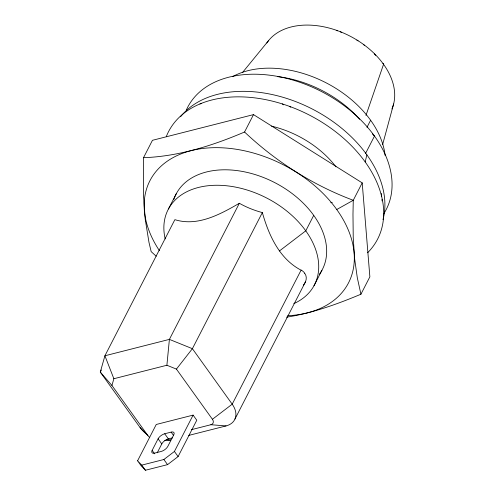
<?xml version="1.0" encoding="UTF-8"?>
<svg xmlns="http://www.w3.org/2000/svg" width="495" height="495" viewBox="0 0 495 495"><rect width="100%" height="100%" fill="white"/><g stroke="black" fill="none" stroke-linecap="round" stroke-linejoin="round"><path stroke-width="0.74" d="M286.555 317.177C312.296 313.125 336.977 304.264 360.923 294.222L369.864 276.829L362.204 182.884L253.496 114.617L152.454 140.302L143.513 157.695L143.476 195.042L145.202 219.081L148.989 242.414L151.173 251.639L156.234 256.231M149.738 437.407A5.878 3.954 27.2 0 1 147.949 435.668L111.944 385.481L113.862 378.725L166.895 365.248L169.395 339.384L239.345 203.278A72.753 53.324 15.8 0 0 262.344 212.578C268.717 235.045 279.335 258.842 301.078 270.171L232.204 404.174A23.506 15.821 27.2 0 1 226.036 425.929L188.694 435.421M365.192 161.958L366.863 154.811M382.623 144.596L393.624 103.975M365.966 115.434L383.551 64.319A2.351 1.052 -35.7 0 0 382.907 63.403M303.416 285.077C306.263 281.946 307.5 276.847 304.697 273.29M168.442 208.983L176.393 193.52M101.345 370.031L100.287 372.091L140.097 427.581L147.949 435.668M143.513 157.695C178.596 156.463 212.497 145.691 244.555 132.017L253.496 114.617M262.35 212.572L192.394 348.684L176.424 369.097L212.429 419.284A5.878 3.954 27.2 0 1 210.889 424.722L191.466 429.654M137.579 460.814L156.253 424.475L193.1 415.113L196.775 420.23L178.101 456.576L167.551 464.632L145.443 470.25L141.254 465.937L137.579 460.814L141.768 465.127L145.443 470.25M152.144 450.388L158.109 438.793A5.878 2.636 -35.7 0 1 164.699 433.756L171.146 432.116A5.878 2.636 -35.7 0 1 173.764 434.814L167.805 446.41A5.878 2.636 -35.7 0 1 161.215 451.446L154.762 453.086A5.878 2.636 -35.7 0 1 152.144 450.388L154.595 453.804M157.224 452.783L161.778 443.916A5.878 2.636 -35.7 0 1 168.374 438.879L172.675 437.784M141.768 465.127L163.876 459.509L174.426 451.452L193.1 415.113M313.719 215.375L305.768 230.837L279.397 250.984M366.968 127.333L370.613 120.248M365.588 153.394L374.492 136.069L372.401 133.91M234.939 419.086L305.396 281.977M362.204 182.884L353.263 200.283L352.978 214.316L353.232 237.674L354.649 258.885L357.285 277.646L360.923 294.222M313.972 285.764L321.923 270.295M242.637 72.363L268.383 40.844M212.429 419.284L232.204 404.174L192.394 348.684L169.395 339.384L104.915 355.775L100.287 372.091L111.944 385.481M239.345 203.278C220.195 214.341 197.585 226.809 174.865 219.662L104.915 355.775L113.862 378.725M336.742 209.521L353.263 200.283C312.859 185.173 275.913 161.587 244.555 132.017M210.889 424.722L226.036 425.929M166.221 439.616L170.769 439.975A23.506 15.821 27.2 0 1 164.792 440.6M166.895 365.248L176.424 369.097M171.146 432.116L173.597 435.532M164.699 433.756L168.374 438.879M174.426 451.452L178.101 456.576M158.109 438.793L161.778 443.916M163.876 459.509L167.551 464.632M283.412 104.847A70.835 47.669 27.2 0 1 282.385 103.876M266.817 43.009A70.835 47.669 27.2 0 1 350.8 36.531A70.835 47.669 27.2 0 1 391.922 108.95M290.769 107.205A68.508 46.109 27.2 0 1 289.693 106.32M336.284 30.368A68.508 46.109 27.2 0 1 337.621 30.832M340.275 31.822A68.508 46.109 27.2 0 1 341.6 32.348M356.858 40.107A68.508 46.109 27.2 0 1 358.064 40.868M363.318 44.47A68.508 46.109 27.2 0 1 364.444 45.311M374.319 53.936A68.508 46.109 27.2 0 1 375.724 55.391M165.181 238.93A82.275 55.372 27.2 0 1 265.673 197.505A82.275 55.372 27.2 0 1 293.795 303.652M173.832 199.466A82.275 55.372 27.2 0 1 274.515 182.494A82.275 55.372 27.2 0 1 319.423 274.236M159.458 250.718A111.66 75.147 27.2 0 1 199.862 148.871A111.66 75.147 27.2 0 1 344.681 222.311A111.66 75.147 27.2 0 1 287.669 315.73M180.582 116.777A114.599 77.127 27.2 0 1 311.64 108.696A114.599 77.127 27.2 0 1 382.975 219.669M166.258 136.725A117.538 79.101 27.2 0 1 316.571 119.004A117.538 79.101 27.2 0 1 367.637 252.728M199.918 104.037A111.66 75.147 27.2 0 1 201.236 103.307M381.249 193.434A111.66 75.147 27.2 0 1 381.676 196.441M381.967 199.423A111.66 75.147 27.2 0 1 382.06 200.902M186.287 110.193A111.66 75.147 27.2 0 1 322.499 92.07A111.66 75.147 27.2 0 1 383.798 213.673M232.755 76.558A94.031 63.286 27.2 0 1 326.174 82.857A94.031 63.286 27.2 0 1 385.091 155.35M332.263 202.554A85.214 57.352 27.2 0 1 330.753 202.721M271.489 126.145A82.275 55.372 27.2 0 1 335.95 166.809M301.195 270.072A23.735 14.689 -22.7 0 1 304.741 273.265M146.761 434.189A23.506 15.821 27.2 0 1 140.097 427.581M277.379 76.607A94.031 63.286 27.2 0 1 359.673 119.289"/></g></svg>
